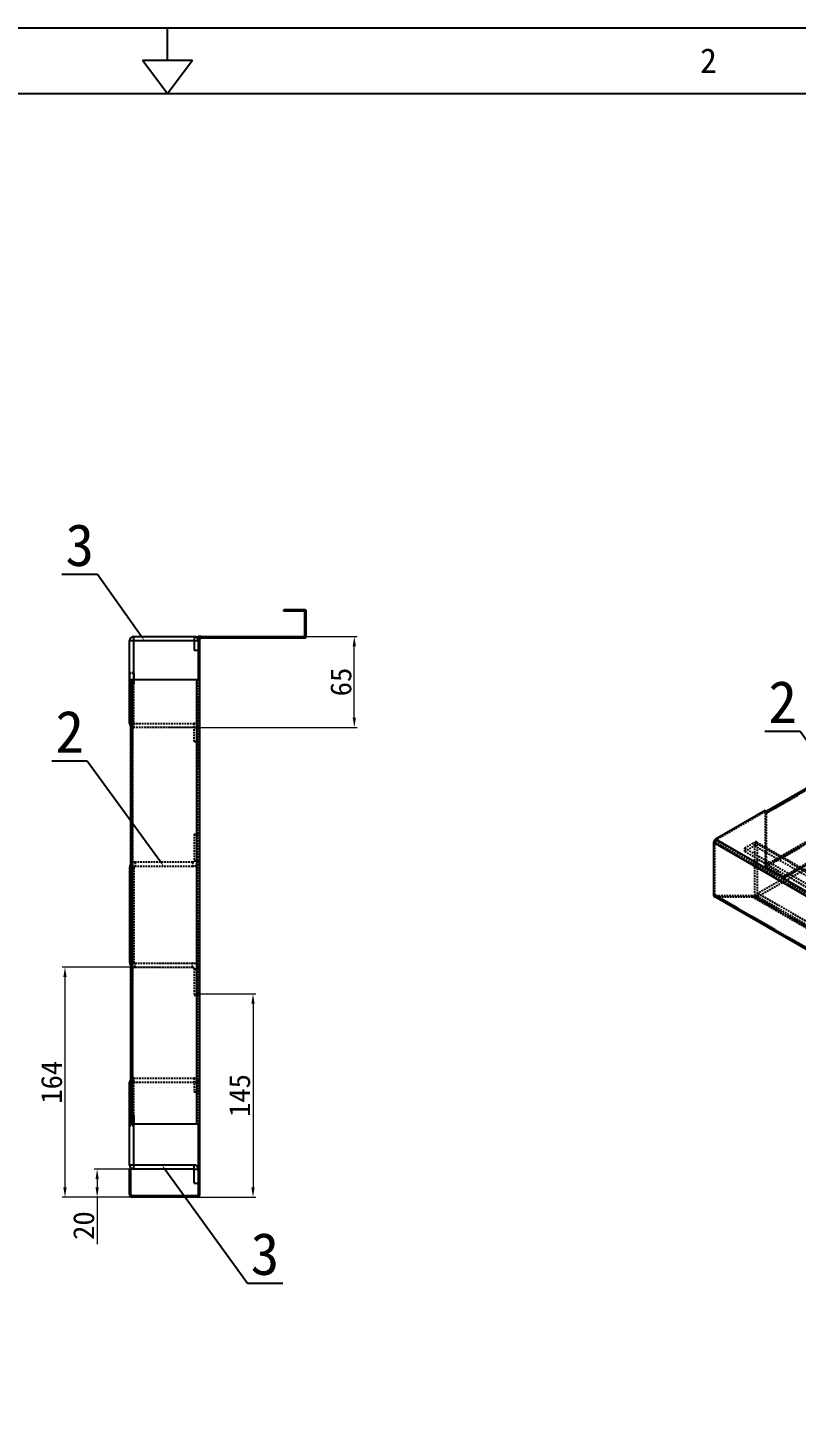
# Model space of a CAD drawing. Header units: millimetres. Extents: x 13106 to 40242, y 18888 to 28426.
# Drawn here: x 25663 to 26211, y 22783 to 23774 of the extents above; entities that cross this region are included whole.
import ezdxf
from ezdxf import colors
from ezdxf.entities.mleader import LeaderData, LeaderLine
from ezdxf.enums import TextEntityAlignment as Align
from ezdxf.math import Vec2, Vec3

# ---------------------------------------------------------------- set-up
doc = ezdxf.new("R2010")
doc.units = ezdxf.units.MM
doc.header["$PDSIZE"] = -1
doc.linetypes.add('HIDDEN', pattern=[1.905, 1.27, -0.635])
for name, color, linetype in [('02___PRT_ALL_AXES', 7, 'Continuous'), ('DEFAULT_2', 8, 'HIDDEN'), ('print', 30, 'Continuous')]:
    doc.layers.add(name, color=color, linetype=linetype)
doc.layers.add('dim', color=2, linetype='Continuous', lineweight=9)
doc.styles.add('Dartop', font='')
doc.styles.get('Dartop').set_extended_font_data('FangSong_GB2312')
doc.dimstyles.new('3', dxfattribs={"dimtxt": 15, "dimasz": 7, "dimexe": 2, "dimexo": 3, "dimgap": 2, "dimtad": 1, "dimzin": 9, "dimdsep": 46, "dimtxsty": 'Standard', "dimcen": 1, "dimadec": 1, "dimazin": 2, "dimtfac": 0.5, "dimtmove": 0, "dimatfit": 3, "dimfxl": 0, "dimtolj": 1, "dimlwd": 9, "dimlwe": 9, "dimarcsym": 0})

# ---------------------------------------------------------------- blocks, each defined once
blk = doc.blocks.new('*D310')
at = {"layer": 'Defpoints', "color": 0, "lineweight": 9, "transparency": 16777216}
for p in [(25760.25, 23103.47), (25689.65, 22939.47), (25760.25, 22939.47)]:
    blk.add_point(p, dxfattribs=at)
at = {"layer": 'dim', "color": 0, "lineweight": 9, "transparency": 16777216}
for p, q in [((25757.25, 23103.47), (25687.65, 23103.47)), ((25689.65, 23096.47), (25689.65, 22946.47)), ((25757.25, 22939.47), (25687.65, 22939.47))]:
    blk.add_line(p, q, dxfattribs=at)
for points in [[(25688.48, 23096.47), (25690.82, 23096.47), (25689.65, 23103.47)], [(25688.48, 22946.47), (25690.82, 22946.47), (25689.65, 22939.47)]]:
    blk.add_solid(points, dxfattribs=at)
at = {"layer": 'dim', "color": 0, "lineweight": 9, "transparency": 16777216, "insert": (25680.15, 23021.47), "char_height": 15, "attachment_point": 5, "rotation": 90}
blk.add_mtext('\\A1;164', dxfattribs=at)
blk = doc.blocks.new('*D311')
at = {"layer": 'Defpoints', "color": 0, "lineweight": 9, "transparency": 16777216}
for p in [(25760.25, 23339.47), (25896.07, 23339.47), (25760.25, 23274.47)]:
    blk.add_point(p, dxfattribs=at)
at = {"layer": 'dim', "color": 0, "lineweight": 9, "transparency": 16777216}
for p, q in [((25763.25, 23339.47), (25898.07, 23339.47)), ((25896.07, 23281.47), (25896.07, 23332.47)), ((25763.25, 23274.47), (25898.07, 23274.47))]:
    blk.add_line(p, q, dxfattribs=at)
for points in [[(25894.91, 23332.47), (25897.24, 23332.47), (25896.07, 23339.47)], [(25894.91, 23281.47), (25897.24, 23281.47), (25896.07, 23274.47)]]:
    blk.add_solid(points, dxfattribs=at)
at = {"layer": 'dim', "color": 0, "lineweight": 9, "transparency": 16777216, "insert": (25886.57, 23306.97), "char_height": 15, "attachment_point": 5, "rotation": 90}
blk.add_mtext('\\A1;65', dxfattribs=at)
blk = doc.blocks.new('*D312')
at = {"layer": 'Defpoints', "color": 0, "lineweight": 9, "transparency": 16777216}
for p in [(25746.76, 22959.47), (25712.59, 22939.47), (25746.76, 22939.47)]:
    blk.add_point(p, dxfattribs=at)
at = {"layer": 'dim', "color": 0, "lineweight": 9, "transparency": 16777216}
for p, q in [((25743.76, 22959.47), (25710.59, 22959.47)), ((25712.59, 22952.47), (25712.59, 22946.47)), ((25743.76, 22939.47), (25710.59, 22939.47)), ((25712.59, 22939.47), (25712.59, 22905.97))]:
    blk.add_line(p, q, dxfattribs=at)
for points in [[(25711.42, 22952.47), (25713.76, 22952.47), (25712.59, 22959.47)], [(25711.42, 22946.47), (25713.76, 22946.47), (25712.59, 22939.47)]]:
    blk.add_solid(points, dxfattribs=at)
at = {"layer": 'dim', "color": 0, "lineweight": 9, "transparency": 16777216, "insert": (25703.09, 22919.22), "char_height": 15, "attachment_point": 5, "rotation": 90}
blk.add_mtext('\\A1;20', dxfattribs=at)
blk = doc.blocks.new('*D340')
at = {"layer": 'Defpoints', "color": 0, "lineweight": 9, "transparency": 16777216}
for p in [(25781.75, 23084.47), (25757.25, 22939.47), (25823.8, 22939.47)]:
    blk.add_point(p, dxfattribs=at)
at = {"layer": 'dim', "color": 0, "lineweight": 9, "transparency": 16777216}
for p, q in [((25784.75, 23084.47), (25825.8, 23084.47)), ((25823.8, 23077.47), (25823.8, 22946.47)), ((25760.25, 22939.47), (25825.8, 22939.47))]:
    blk.add_line(p, q, dxfattribs=at)
for points in [[(25822.63, 23077.47), (25824.96, 23077.47), (25823.8, 23084.47)], [(25822.63, 22946.47), (25824.96, 22946.47), (25823.8, 22939.47)]]:
    blk.add_solid(points, dxfattribs=at)
at = {"layer": 'dim', "color": 0, "lineweight": 9, "transparency": 16777216, "insert": (25814.3, 23011.97), "char_height": 15, "attachment_point": 5, "rotation": 90}
blk.add_mtext('\\A1;145', dxfattribs=at)

msp = doc.modelspace()

# ---------------------------------------------------------------- linework, layer by layer
at = {"color": 0}
for p, q in [((25762.802, 23750.235), (25762.802, 23773.627)), ((24370.325, 23726.844), (27155.279, 23726.844))]:
    msp.add_line(p, q, dxfattribs=at)
at = {"color": 7, "linetype": 'Continuous'}
for p, q in [((25845.751, 23357.468), (25845.751, 23358.468)), ((25860.735, 23357.468), (25845.751, 23357.468)), ((25860.735, 23357.468), (25860.735, 23358.468)), ((25860.751, 23339.484), (25860.751, 23357.452)), ((25860.751, 23357.452), (25861.751, 23357.452)), ((25735.751, 23336.468), (25784.751, 23336.468)), ((25738.751, 23308.468), (25738.751, 23339.468)), ((25781.751, 23339.468), (25781.751, 23329.468)), ((25784.751, 23339.468), (25784.751, 23308.468)), ((25785.751, 23339.468), (25784.751, 23339.468)), ((25786.642, 23339.465), (25786.696, 23338.467)), ((25786.751, 23339.468), (25786.751, 23338.468)), ((25786.751, 23339.468), (25860.735, 23339.468)), ((25860.735, 23339.468), (25860.735, 23338.468)), ((25860.751, 23339.484), (25861.751, 23339.484)), ((25784.751, 23329.468), (25781.751, 23329.468)), ((25785.751, 23308.468), (25784.751, 23308.468)), ((25735.751, 23277.468), (25736.751, 23277.468)), ((25735.751, 23174.468), (25736.751, 23174.468)), ((25735.751, 23107.468), (25736.751, 23107.468)), ((25735.751, 23021.468), (25736.751, 23021.468)), ((25738.751, 22959.468), (25738.751, 22991.468)), ((25785.751, 22991.468), (25784.751, 22991.468)), ((25784.751, 22991.468), (25784.751, 22941.468)), ((25735.751, 22962.468), (25781.751, 22962.468)), ((25736.751, 22959.468), (25735.751, 22959.468)), ((25736.751, 22940.468), (25736.751, 22959.468)), ((25781.751, 22959.468), (25781.751, 22962.468)), ((25781.751, 22959.468), (25784.751, 22959.468)), ((25781.751, 22949.468), (25784.751, 22949.468)), ((25736.751, 22940.468), (25736.019, 22940.468)), ((25783.751, 22940.468), (25737.751, 22940.468)), ((25737.751, 22939.468), (25737.751, 22940.468)), ((25783.751, 22939.468), (25783.751, 22940.468)), ((25785.751, 22941.468), (25784.751, 22941.468))]:
    msp.add_line(p, q, dxfattribs=at)
at = {"color": 3, "linetype": 'Continuous'}
for p, q in [((25860.735, 23358.468), (25845.751, 23358.468)), ((25861.751, 23339.484), (25861.751, 23357.452)), ((26189.941, 23214.804), (26413.679, 23343.979)), ((26190.527, 23214.466), (26414.679, 23343.88)), ((25735.751, 23277.468), (25735.751, 23336.468)), ((25738.751, 23339.468), (25781.751, 23339.468)), ((25785.751, 22941.468), (25785.751, 23339.468)), ((25786.751, 23338.468), (25860.735, 23338.468)), ((25736.751, 22991.468), (25736.751, 23308.468)), ((25784.751, 23308.468), (25736.751, 23308.468)), ((25737.776, 22991.468), (25737.776, 23308.468)), ((25783.751, 22991.468), (25783.751, 23308.468)), ((26189.113, 23215.283), (26153.758, 23194.871)), ((26190.527, 23214.466), (26189.113, 23215.283)), ((26152.343, 23192.421), (26152.343, 23154.862)), ((26469.129, 23009.529), (26152.343, 23192.421)), ((26470.543, 23011.979), (26153.758, 23194.871)), ((25735.751, 23174.468), (25735.751, 23107.468)), ((26469.129, 22971.97), (26152.343, 23154.862)), ((26469.543, 22971.054), (26152.758, 23153.946)), ((25735.751, 22962.468), (25735.751, 23021.468)), ((25784.751, 22991.468), (25736.751, 22991.468)), ((25735.751, 22941.468), (25735.751, 22959.468)), ((25781.751, 22959.468), (25738.751, 22959.468)), ((25781.751, 22949.468), (25781.751, 22959.468)), ((25783.751, 22939.468), (25737.751, 22939.468))]:
    msp.add_line(p, q, dxfattribs=at)
at = {"color": 0}
msp.add_lwpolyline([(25762.802, 23726.844), (25780.346, 23750.235), (25745.258, 23750.235), (25762.802, 23726.844)], close=True, dxfattribs=at)
at = {"color": 3, "linetype": 'Continuous'}
for centre, radius, start, end in [((25860.735, 23357.452), 1.016, 0, 90), ((25738.751, 23336.468), 3, 90, 180), ((25781.751, 23336.468), 3, 0, 90), ((25786.751, 23337.468), 1, 90, 180), ((25860.735, 23339.484), 1.016, 270, 0), ((25738.751, 23277.468), 3, 180, 227.912472), ((25739.751, 23174.468), 4, 138.854283, 180), ((25739.751, 23107.468), 4, 180, 221.145717), ((25738.751, 23021.468), 3, 132.087528, 180), ((25738.751, 22962.468), 3, 180, 270), ((25737.751, 22941.468), 2, 180, 270), ((25783.751, 22941.468), 2, 270, 0)]:
    msp.add_arc(centre, radius, start, end, dxfattribs=at)
at = {"color": 7, "linetype": 'Continuous'}
for centre, radius, start, end in [((25860.735, 23357.452), 0.0159, 0, 90), ((25786.751, 23337.468), 2, 90, 120.114305), ((25860.735, 23339.484), 0.0159, 270, 0), ((25781.751, 22959.468), 3, 0, 90), ((25737.751, 22941.468), 1, 180, 270), ((25783.751, 22941.468), 1, 270, 0)]:
    msp.add_arc(centre, radius, start, end, dxfattribs=at)
at = {"color": 3, "linetype": 'Continuous'}
for points, knots in [([(26153.758, 23194.871), (26153.557, 23194.755), (26153.177, 23194.435), (26152.733, 23193.829), (26152.43, 23193.142), (26152.343, 23192.653), (26152.343, 23192.421)], [0, 0, 0, 0, 0.2372239, 0.4999984, 0.7627738, 1, 1, 1, 1]), ([(26152.343, 23154.862), (26152.343, 23154.671), (26152.384, 23154.39), (26152.568, 23154.088), (26152.692, 23153.984), (26152.758, 23153.946)], [0, 0, 0, 0, 0.547693, 0.7815772, 1, 1, 1, 1])]:
    msp.add_open_spline(points, degree=3, knots=knots, dxfattribs=at)
at = {"layer": '02___PRT_ALL_AXES', "color": 8, "linetype": 'HIDDEN'}
for p, q in [((25735.751, 23312.968), (25735.751, 23305.968)), ((25738.751, 23312.968), (25735.751, 23312.968)), ((25738.751, 23312.968), (25738.751, 23305.968)), ((25738.751, 23305.968), (25735.751, 23305.968)), ((25738.751, 22997.968), (25735.751, 22997.968)), ((25735.751, 22997.968), (25735.751, 22990.968)), ((25738.751, 22997.968), (25738.751, 22990.968)), ((25738.751, 22990.968), (25735.751, 22990.968))]:
    msp.add_line(p, q, dxfattribs=at)
at = {"layer": 'DEFAULT_2', "color": 8, "linetype": 'HIDDEN'}
for p, q in [((25861.751, 23348.968), (25860.751, 23348.968)), ((26189.82, 23213.241), (26414.679, 23343.063)), ((26190.027, 23213.699), (26414.179, 23343.113)), ((25785.751, 23337.468), (25784.751, 23337.468)), ((25839.251, 23338.468), (25839.251, 23339.468)), ((25738.751, 23313.468), (25735.751, 23313.468)), ((25785.751, 23313.168), (25784.751, 23313.168)), ((25738.751, 23305.468), (25735.751, 23305.468)), ((25737.751, 23308.468), (25737.751, 22991.468)), ((25738.751, 23274.468), (25738.751, 23308.468)), ((25784.751, 23021.468), (25784.751, 23308.468)), ((26189.113, 23176.111), (26413.265, 23305.524)), ((26189.82, 23175.703), (26413.972, 23305.116)), ((26189.838, 23175.672), (26413.989, 23305.086)), ((26189.838, 23174.856), (26413.989, 23304.269)), ((26202.548, 23168.334), (26426.7, 23297.747)), ((26202.548, 23167.518), (26426.7, 23296.931)), ((25785.751, 23281.168), (25784.751, 23281.168)), ((25736.751, 23277.468), (25781.751, 23277.468)), ((25781.751, 23274.468), (25738.751, 23274.468)), ((25781.751, 23274.468), (25781.751, 23277.468)), ((25781.751, 23264.468), (25781.751, 23274.468)), ((25781.751, 23274.468), (25784.751, 23274.468)), ((25781.751, 23264.468), (25784.751, 23264.468)), ((26189.113, 23214.466), (26153.758, 23194.054)), ((26189.113, 23215.283), (26189.113, 23214.466)), ((26189.113, 23213.65), (26190.527, 23214.466)), ((26190.527, 23213.65), (26189.113, 23214.466)), ((26189.113, 23213.65), (26189.113, 23176.111)), ((26189.113, 23213.65), (26189.82, 23213.241)), ((26189.115, 23213.737), (26189.821, 23213.285)), ((26189.527, 23214.565), (26189.941, 23214.804)), ((26189.82, 23213.241), (26189.82, 23175.703)), ((26190.527, 23214.466), (26190.527, 23213.65)), ((25781.751, 23198.468), (25781.751, 23179.468)), ((25781.751, 23198.468), (25784.751, 23198.468)), ((26152.343, 23192.421), (26153.05, 23192.829)), ((26153.05, 23192.829), (26153.05, 23155.27)), ((26469.836, 23009.937), (26153.05, 23192.829)), ((26153.758, 23194.871), (26153.758, 23194.054)), ((26470.543, 23011.162), (26153.758, 23194.054)), ((26174.617, 23188.543), (26181.688, 23192.625)), ((26181.688, 23190.176), (26181.688, 23192.625)), ((26181.688, 23192.625), (26470.189, 23026.063)), ((26183.188, 23192.774), (26469.568, 23027.436)), ((26174.617, 23186.093), (26181.688, 23190.176)), ((26174.617, 23186.093), (26174.617, 23188.543)), ((26174.617, 23188.543), (26460.997, 23023.205)), ((26174.617, 23186.093), (26460.997, 23020.756)), ((26181.688, 23190.176), (26183.81, 23191.4)), ((26181.688, 23190.176), (26181.688, 23155.066)), ((26181.688, 23190.176), (26468.068, 23024.838)), ((26183.81, 23153.841), (26183.81, 23191.4)), ((25736.751, 23174.468), (25738.751, 23174.468)), ((25738.751, 23174.468), (25738.751, 23107.468)), ((25739.751, 23178.468), (25739.751, 23175.468)), ((25780.751, 23178.468), (25739.751, 23178.468)), ((25780.751, 23175.468), (25739.751, 23175.468)), ((25780.751, 23178.468), (25780.751, 23175.468)), ((25781.751, 23179.468), (25784.751, 23179.468)), ((26181.688, 23155.066), (26227.65, 23181.602)), ((26183.81, 23153.841), (26225.529, 23177.928)), ((26189.113, 23176.111), (26189.82, 23175.703)), ((26189.838, 23174.856), (26189.838, 23175.672)), ((26189.838, 23175.672), (26202.548, 23168.334)), ((26189.838, 23174.856), (26202.548, 23167.518)), ((26202.548, 23167.518), (26202.548, 23168.334)), ((26152.343, 23154.862), (26153.05, 23155.27)), ((26469.836, 22972.378), (26153.05, 23155.27)), ((26153.05, 23154.454), (26153.758, 23154.862)), ((26153.05, 23154.454), (26153.05, 23153.856)), ((26179.921, 23154.454), (26153.05, 23154.454)), ((26469.833, 22972.041), (26153.258, 23154.812)), ((26154.465, 23153.637), (26179.921, 23153.637)), ((26179.921, 23154.454), (26179.921, 23153.637)), ((26469.835, 22987.075), (26179.921, 23154.454)), ((26469.835, 22986.258), (26179.921, 23153.637)), ((26181.688, 23155.066), (26470.189, 22988.504)), ((26468.689, 22988.355), (26182.31, 23153.693)), ((26183.81, 23156.291), (26470.189, 22990.953)), ((25785.751, 23143.668), (25784.751, 23143.668)), ((25736.751, 23107.468), (25738.751, 23107.468)), ((25739.751, 23103.468), (25739.751, 23106.468)), ((25739.751, 23106.468), (25780.751, 23106.468)), ((25739.751, 23103.468), (25780.751, 23103.468)), ((25780.751, 23103.468), (25780.751, 23106.468)), ((25785.751, 23111.668), (25784.751, 23111.668)), ((25781.751, 23102.468), (25784.751, 23102.468)), ((25781.751, 23102.468), (25781.751, 23083.468)), ((25781.751, 23083.468), (25784.751, 23083.468)), ((25738.751, 23024.468), (25781.751, 23024.468)), ((25738.751, 22991.468), (25738.751, 23024.468)), ((25781.751, 23024.468), (25781.751, 23014.468)), ((25736.751, 23021.468), (25784.751, 23021.468)), ((25784.751, 23014.468), (25781.751, 23014.468)), ((25784.751, 23021.468), (25784.751, 23014.468)), ((25784.751, 22991.468), (25784.751, 23014.468)), ((25738.751, 22998.468), (25735.751, 22998.468)), ((25738.751, 22990.468), (25735.751, 22990.468)), ((25737.751, 22940.468), (25736.751, 22940.468))]:
    msp.add_line(p, q, dxfattribs=at)
for centre, radius, start, end in [((25786.751, 23337.468), 2, 120.114305, 180), ((25738.751, 23277.468), 3, 227.912472, 270), ((25781.751, 23274.468), 3, 0, 90), ((26190.922, 23213.65), 1.809, 177.249369, 180.019092), ((26190.724, 23213.242), 0.905, 177.249369, 180.019092), ((25739.751, 23174.468), 4, 90, 138.854283), ((25739.751, 23174.468), 1, 90, 180), ((25780.751, 23179.468), 4, 270, 0), ((25780.751, 23179.468), 1, 270, 0), ((25739.751, 23107.468), 4, 221.145717, 270), ((25739.751, 23107.468), 1, 180, 270), ((25780.751, 23102.468), 4, 0, 90), ((25780.751, 23102.468), 1, 0, 90), ((25738.751, 23021.468), 3, 90, 132.087528), ((25781.751, 23021.468), 3, 0, 90)]:
    msp.add_arc(centre, radius, start, end, dxfattribs=at)
msp.add_ellipse((26154.465, 23155.27), major_axis=(2.828, 0), ratio=0.5773544, start_param=-2.0943972, end_param=-1.5707984, dxfattribs=at)
for points, knots in [([(26189.527, 23214.565), (26189.402, 23214.493), (26189.182, 23214.234), (26189.123, 23213.911), (26189.115, 23213.737)], [0, 0, 0, 0, 0.4538683, 1, 1, 1, 1]), ([(26190.527, 23214.466), (26190.362, 23214.562), (26190.098, 23214.667), (26189.744, 23214.658), (26189.593, 23214.603), (26189.527, 23214.565)], [0, 0, 0, 0, 0.5476857, 0.7815599, 1, 1, 1, 1]), ([(26190.027, 23213.699), (26189.964, 23213.663), (26189.855, 23213.533), (26189.825, 23213.372), (26189.821, 23213.285)], [0, 0, 0, 0, 0.4538683, 1, 1, 1, 1]), ([(26190.527, 23213.65), (26190.444, 23213.697), (26190.279, 23213.766), (26190.094, 23213.738), (26190.027, 23213.699)], [0, 0, 0, 0, 0.5507613, 1, 1, 1, 1]), ([(26153.758, 23194.054), (26153.548, 23193.933), (26153.216, 23193.55), (26153.05, 23193.072), (26153.05, 23192.829)], [0, 0, 0, 0, 0.4999983, 1, 1, 1, 1]), ([(26183.188, 23192.774), (26183.09, 23192.831), (26182.862, 23192.914), (26182.483, 23192.922), (26182.081, 23192.824), (26181.819, 23192.701), (26181.688, 23192.625)], [0, 0, 0, 0, 0.217768, 0.4517791, 0.7118841, 1, 1, 1, 1]), ([(26183.81, 23191.4), (26183.81, 23191.552), (26183.786, 23191.84), (26183.669, 23192.237), (26183.473, 23192.561), (26183.287, 23192.717), (26183.188, 23192.774)], [0, 0, 0, 0, 0.2881174, 0.5482231, 0.7822335, 1, 1, 1, 1]), ([(26189.113, 23176.111), (26189.113, 23175.863), (26189.282, 23175.372), (26189.622, 23174.98), (26189.838, 23174.856)], [0, 0, 0, 0, 0.5000011, 1, 1, 1, 1]), ([(26152.758, 23153.946), (26152.824, 23153.908), (26152.923, 23153.872), (26153.024, 23153.858), (26153.05, 23153.856)], [0, 0, 0, 0, 0.7425091, 1, 1, 1, 1]), ([(26153.05, 23155.27), (26153.05, 23155.175), (26153.074, 23154.997), (26153.19, 23154.851), (26153.258, 23154.812)], [0, 0, 0, 0, 0.5507654, 1, 1, 1, 1]), ([(26153.258, 23154.812), (26153.325, 23154.773), (26153.51, 23154.745), (26153.675, 23154.814), (26153.758, 23154.862)], [0, 0, 0, 0, 0.4492368, 1, 1, 1, 1]), ([(26182.31, 23153.693), (26182.211, 23153.75), (26182.026, 23153.906), (26181.828, 23154.228), (26181.711, 23154.625), (26181.688, 23154.914), (26181.688, 23155.066)], [0, 0, 0, 0, 0.217785, 0.4509144, 0.7102987, 1, 1, 1, 1]), ([(26183.81, 23153.841), (26183.678, 23153.765), (26183.416, 23153.641), (26183.014, 23153.544), (26182.636, 23153.553), (26182.409, 23153.636), (26182.31, 23153.693)], [0, 0, 0, 0, 0.2896998, 0.5490836, 0.7822135, 1, 1, 1, 1])]:
    msp.add_open_spline(points, degree=3, knots=knots, dxfattribs=at)
msp.add_open_spline([(26189.82, 23175.703), (26189.82, 23175.691), (26189.827, 23175.678), (26189.838, 23175.672)], degree=3, dxfattribs=at)
at = {"layer": 'print'}
msp.add_lwpolyline([(24276.759, 23773.627), (27248.845, 23773.627), (27248.845, 21715.169), (24276.759, 21715.169)], close=True, dxfattribs=at)

# ---------------------------------------------------------------- texts
at = {"color": 0, "style": 'Dartop'}
msp.add_text('2', height=17.544, dxfattribs=at).set_placement((26148.763, 23750.235), align=Align.MIDDLE_CENTER)

# ---------------------------------------------------------------- dimensions: what is measured, and where the dimension line sits
at = {"layer": 'dim', "lineweight": 9}
for base, p1, p2, picture, middle in [((25896.073, 23339.468), (25760.251, 23274.468), (25760.251, 23339.468), '*D311', (25886.573, 23306.968)), ((25689.651, 22939.468), (25760.251, 23103.468), (25760.251, 22939.468), '*D310', (25680.151, 23021.468)), ((25823.796, 22939.468), (25781.751, 23084.468), (25757.251, 22939.468), '*D340', (25814.296, 23011.968)), ((25712.59, 22939.468), (25746.76, 22959.468), (25746.76, 22939.468), '*D312', (25703.09, 22919.218))]:
    dim = msp.add_linear_dim(base=base, p1=p1, p2=p2, angle=90, dimstyle='3', dxfattribs=at)
    dim.commit()
    dim.dimension.update_dxf_attribs({"geometry": picture, "text_midpoint": middle})

# ---------------------------------------------------------------- leaders
at = {"lineweight": 9}
ml = msp.add_multileader_mtext('Standard', dxfattribs=at)
ml.set_content('3', color=2)
ml.set_leader_properties(color=2)
ml.build(insert=Vec2(0, 0))
ml.multileader.update_dxf_attribs({"text_left_attachment_type": 5, "text_right_attachment_type": 5, "dogleg_length": 0.36})
ctx = ml.context
ctx.base_point, ctx.char_height, ctx.plane_origin = Vec3(25688.412, 23383.709), 30, Vec3(25799.719, 23330.747)
ctx.left_attachment, ctx.right_attachment, ctx.text_align_type = 5, 5, 2
notes = []
notes.append((ctx, [(0, (1, 1, 0), (25712.772, 23383.709), (-1, 0), 0.36, [(0, [(25746.373, 23336.468)], 0, [])])]))
ctx.mtext.insert, ctx.mtext.alignment, ctx.mtext.flow_direction = Vec3(25710.412, 23419.709), 3, 5
ml = msp.add_multileader_mtext('Standard', dxfattribs=at)
ml.set_content('2', color=2)
ml.set_leader_properties(color=2)
ml.build(insert=Vec2(0, 0))
ml.multileader.update_dxf_attribs({"text_left_attachment_type": 5, "text_right_attachment_type": 5, "dogleg_length": 0.36})
ctx = ml.context
ctx.base_point, ctx.char_height, ctx.plane_origin = Vec3(26189.901, 23271.762), 30, Vec3(26322.749, 23213.246)
ctx.left_attachment, ctx.right_attachment, ctx.text_align_type = 5, 5, 2
notes.append((ctx, [(0, (1, 1, 0), (26214.261, 23271.762), (-1, 0), 0.36, [(0, [(26268.724, 23194.013)], 0, [])])]))
ctx.mtext.insert, ctx.mtext.alignment, ctx.mtext.flow_direction = Vec3(26211.901, 23307.762), 3, 5
ml = msp.add_multileader_mtext('Standard', dxfattribs=at)
ml.set_content('2', color=2)
ml.set_leader_properties(color=2)
ml.build(insert=Vec2(0, 0))
ml.multileader.update_dxf_attribs({"text_left_attachment_type": 5, "text_right_attachment_type": 5, "dogleg_length": 0.36})
ctx = ml.context
ctx.base_point, ctx.char_height, ctx.plane_origin = Vec3(25681.211, 23250.539), 30, Vec3(25760.251, 23175.468)
ctx.left_attachment, ctx.right_attachment, ctx.text_align_type = 5, 5, 2
notes.append((ctx, [(0, (1, 1, 0), (25705.571, 23250.539), (-1, 0), 0.36, [(0, [(25760.251, 23175.468)], 0, [])])]))
ctx.mtext.insert, ctx.mtext.alignment, ctx.mtext.flow_direction = Vec3(25703.211, 23286.539), 3, 5
ml = msp.add_multileader_mtext('Standard', dxfattribs=at)
ml.set_content('3', color=2)
ml.set_leader_properties(color=2)
ml.build(insert=Vec2(0, 0))
ml.multileader.update_dxf_attribs({"text_left_attachment_type": 5, "text_right_attachment_type": 5, "dogleg_length": 0.36})
ctx = ml.context
ctx.base_point, ctx.char_height, ctx.plane_origin = Vec3(25820.134, 22878.04), 30, Vec3(25812.096, 22956.747)
ctx.left_attachment, ctx.right_attachment = 5, 5
notes.append((ctx, [(1, (1, 1, 0), (25819.774, 22878.04), (1, 0), 0.36, [(0, [(25758.751, 22962.468)], 0, [])])]))
ctx.mtext.insert, ctx.mtext.flow_direction = Vec3(25822.134, 22914.04), 5
for ctx, leaders in notes:
    for number, flags, end, landing, length, lines in leaders:
        leader = LeaderData()
        leader.index, (leader.has_last_leader_line, leader.has_dogleg_vector, leader.attachment_direction) = number, flags
        leader.last_leader_point, leader.dogleg_vector, leader.dogleg_length = Vec3(end), Vec3(landing), length
        for number, points, colour, breaks in lines:
            line = LeaderLine()
            line.index, line.vertices, line.color, line.breaks = number, Vec3.list(points), colors.encode_raw_color(colour), breaks
            leader.lines.append(line)
        ctx.leaders.append(leader)

doc.saveas('drawing.dxf')
